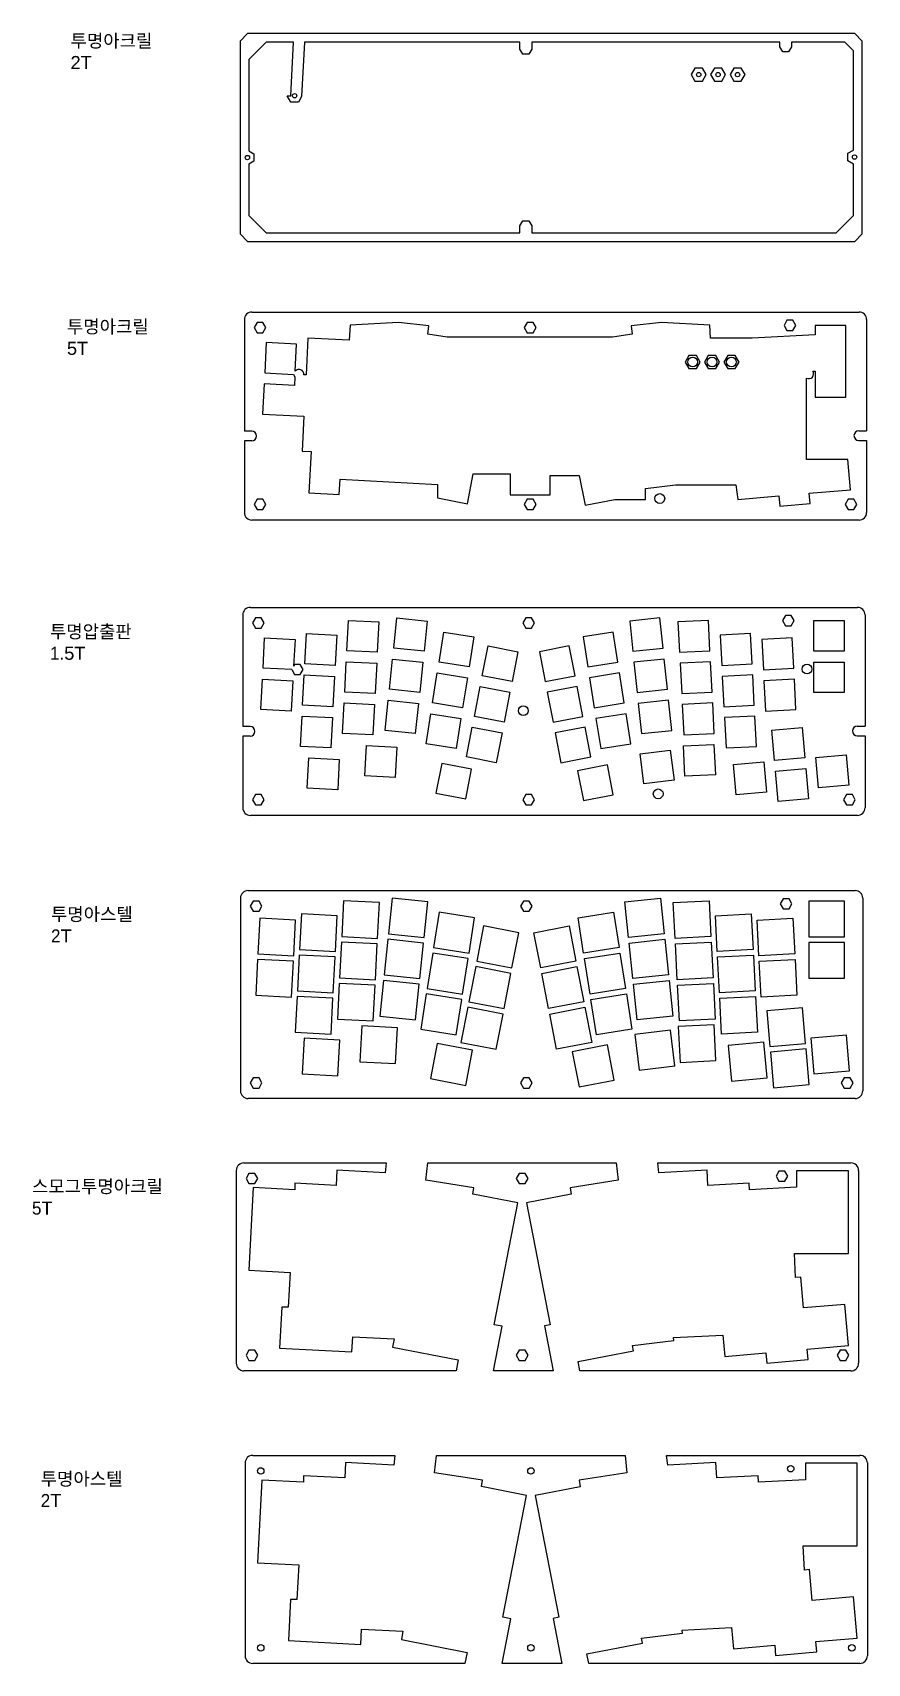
# Model space of a CAD drawing. Header units: millimetres. Extents: x -76 to 308, y 28 to 780.
import ezdxf

# ---------------------------------------------------------------- set-up
doc = ezdxf.new("R2010")
doc.units = ezdxf.units.MM
doc.styles.get("Standard").update_dxf_attribs({"font": 'arial.ttf'})

msp = doc.modelspace()

# ---------------------------------------------------------------- linework, layer by layer
at = {"color": 141, "true_color": 0xadddf7}
for p, q in [((21.63, 647.36), (21.63, 595.99)), ((25.13, 650.86), (304.53, 650.86)), ((308.03, 647.36), (308.03, 596.19)), ((25.01, 595.99), (21.63, 595.99)), ((304.45, 596.19), (308.03, 596.19)), ((21.63, 591.49), (21.63, 558.56)), ((25.01, 591.49), (21.63, 591.49)), ((304.45, 591.69), (308.03, 591.69)), ((308.03, 591.69), (308.03, 558.56)), ((304.53, 555.06), (25.13, 555.06)), ((20.89, 511.35), (20.89, 459.98)), ((24.39, 514.85), (303.79, 514.85)), ((307.29, 511.35), (307.29, 460.18)), ((24.27, 459.98), (20.89, 459.98)), ((303.71, 460.18), (307.29, 460.18)), ((20.89, 455.48), (20.89, 422.55)), ((24.27, 455.48), (20.89, 455.48)), ((303.71, 455.68), (307.29, 455.68)), ((307.29, 455.68), (307.29, 422.55)), ((303.79, 419.05), (24.39, 419.05))]:
    msp.add_line(p, q, dxfattribs=at)
at = {"color": 9, "true_color": 0xafd9aa}
for p, q in [((23.33, 384.41), (302.73, 384.41)), ((19.83, 380.91), (19.83, 292.11)), ((306.23, 380.91), (306.23, 292.11)), ((302.73, 288.61), (23.33, 288.61)), ((17.93, 255.46), (17.93, 166.66)), ((21.43, 258.96), (86.86, 258.96)), ((106.02, 258.96), (192.8, 258.96)), ((211.96, 258.96), (300.83, 258.96)), ((304.33, 255.46), (304.33, 166.66)), ((119.13, 163.16), (21.43, 163.16)), ((163.79, 163.16), (136.26, 163.16)), ((300.83, 163.16), (176.06, 163.16))]:
    msp.add_line(p, q, dxfattribs=at)
at = {"color": 253, "true_color": 0x9898cc}
for p, q in [((21.97, 120.76), (21.97, 31.96)), ((25.47, 124.26), (90.9, 124.26)), ((110.05, 124.26), (196.84, 124.26)), ((215.99, 124.26), (304.87, 124.26)), ((308.37, 120.76), (308.37, 31.96)), ((123.16, 28.46), (25.47, 28.46)), ((167.82, 28.46), (140.3, 28.46)), ((304.87, 28.46), (180.1, 28.46))]:
    msp.add_line(p, q, dxfattribs=at)
at = {"color": 9, "true_color": 0xafd9aa}
for points in [[(19.63, 775.65), (19.63, 686.85), (23.13, 683.35), (302.53, 683.35), (306.03, 686.85), (306.03, 775.65), (302.53, 779.15), (23.13, 779.15), (19.63, 775.65)], [(31.63, 775.15), (23.63, 767.15), (23.63, 725.13), (26.01, 723.76), (26.01, 720.3), (23.63, 718.92), (23.63, 695.35), (31.63, 687.35), (148.49, 687.35), (148.49, 690.54), (149.85, 692.89), (152.57, 692.89), (153.93, 690.54), (153.93, 687.35), (294.03, 687.35), (302.03, 695.35), (302.03, 719.01), (299.45, 720.5), (299.45, 723.96), (302.03, 725.45), (302.03, 771.15), (298.03, 775.15), (273.47, 775.15), (273.47, 773.02), (272.11, 770.67), (269.39, 770.67), (268.03, 773.02), (268.03, 775.15), (153.93, 775.15), (153.93, 771.96), (152.57, 769.6), (149.85, 769.6), (148.49, 771.96), (148.49, 775.15), (49.32, 775.15), (48, 750.08), (46.51, 747.5), (43.05, 747.5), (41.31, 750.5), (42.96, 750.42), (44.26, 775.15), (31.63, 775.15)], [(229.02, 763.23), (227.29, 760.23), (229.02, 757.23), (232.49, 757.23), (234.22, 760.23), (232.49, 763.23)], [(237.95, 763.23), (236.22, 760.23), (237.95, 757.23), (241.41, 757.23), (243.15, 760.23), (241.41, 763.23)], [(246.88, 763.23), (245.15, 760.23), (246.88, 757.23), (250.34, 757.23), (252.07, 760.23), (250.34, 763.23)], [(25.66, 379.58), (24.3, 377.22), (25.66, 374.86), (28.38, 374.86), (29.74, 377.22), (28.38, 379.58)], [(66.44, 363.24), (82.92, 362.38), (83.78, 378.85), (67.31, 379.72)], [(87.95, 364.5), (104.36, 362.77), (106.09, 379.18), (89.68, 380.91)], [(150.05, 379.58), (148.69, 377.22), (150.05, 374.86), (152.77, 374.86), (154.13, 377.22), (152.77, 379.58)], [(214.86, 364.5), (198.45, 362.77), (196.73, 379.18), (213.14, 380.91)], [(236.37, 363.24), (219.9, 362.38), (219.03, 378.85), (235.51, 379.72)], [(269.59, 380.64), (268.23, 378.28), (269.59, 375.93), (272.31, 375.93), (273.67, 378.28), (272.31, 380.64)], [(281.36, 363.03), (297.86, 363.03), (297.86, 379.53), (281.36, 379.53)], [(27.87, 355.23), (44.35, 354.36), (45.21, 370.84), (28.73, 371.7)], [(47.05, 357.23), (63.53, 356.36), (64.39, 372.84), (47.92, 373.7)], [(108.74, 358.14), (125.04, 355.56), (127.62, 371.86), (111.32, 374.44)], [(128.59, 351.9), (144.79, 348.76), (147.93, 364.95), (131.74, 368.1)], [(174.23, 351.9), (158.03, 348.76), (154.88, 364.95), (171.08, 368.1)], [(194.08, 358.14), (177.78, 355.56), (175.2, 371.86), (191.5, 374.44)], [(255.76, 357.23), (239.29, 356.36), (238.42, 372.84), (254.9, 373.7)], [(274.95, 355.23), (258.47, 354.36), (257.6, 370.84), (274.08, 371.7)], [(65.45, 344.22), (81.92, 343.35), (82.79, 359.83), (66.31, 360.69)], [(85.96, 345.55), (102.37, 343.83), (104.1, 360.24), (87.69, 361.96)], [(216.85, 345.55), (200.44, 343.83), (198.72, 360.24), (215.13, 361.96)], [(237.37, 344.22), (220.89, 343.35), (220.03, 359.83), (236.51, 360.69)], [(46.06, 338.2), (62.53, 337.34), (63.4, 353.81), (46.92, 354.68)], [(105.76, 339.33), (122.06, 336.75), (124.64, 353.04), (108.34, 355.63)], [(197.06, 339.33), (180.76, 336.75), (178.18, 353.04), (194.48, 355.63)], [(256.76, 338.2), (240.28, 337.34), (239.42, 353.81), (255.9, 354.68)], [(281.36, 343.98), (297.86, 343.98), (297.86, 360.48), (281.36, 360.48)], [(26.87, 336.2), (43.35, 335.34), (44.22, 351.82), (27.74, 352.68)], [(124.95, 333.2), (141.15, 330.06), (144.3, 346.25), (128.1, 349.4)], [(177.86, 333.2), (161.67, 330.06), (158.52, 346.25), (174.71, 349.4)], [(275.94, 336.2), (259.47, 335.34), (258.6, 351.82), (275.08, 352.68)], [(64.45, 325.19), (80.93, 324.33), (81.79, 340.81), (65.31, 341.67)], [(83.97, 326.6), (100.38, 324.88), (102.11, 341.29), (85.7, 343.01)], [(218.85, 326.6), (202.44, 324.88), (200.71, 341.29), (217.12, 343.01)], [(238.37, 325.19), (221.89, 324.33), (221.03, 340.81), (237.5, 341.67)], [(45.06, 319.18), (61.54, 318.31), (62.4, 334.79), (45.92, 335.65)], [(102.78, 320.51), (119.08, 317.93), (121.66, 334.23), (105.36, 336.81)], [(121.32, 314.5), (137.52, 311.36), (140.67, 327.55), (124.47, 330.7)], [(181.5, 314.5), (165.3, 311.36), (162.15, 327.55), (178.35, 330.7)], [(200.04, 320.51), (183.74, 317.93), (181.16, 334.23), (197.46, 336.81)], [(257.76, 319.18), (241.28, 318.31), (240.42, 334.79), (256.9, 335.65)], [(263.49, 312.57), (279.93, 314), (278.49, 330.44), (262.05, 329)], [(48.22, 299.93), (64.7, 299.07), (65.57, 315.55), (49.09, 316.41)], [(74.76, 305.58), (91.23, 304.71), (92.1, 321.19), (75.62, 322.05)], [(203.34, 301.7), (219.72, 303.71), (217.71, 320.09), (201.33, 318.08)], [(222.18, 305.28), (238.66, 306.14), (237.8, 322.62), (221.32, 321.76)], [(283.72, 299.99), (300.15, 301.43), (298.71, 317.87), (282.28, 316.43)], [(107.29, 297.83), (123.49, 294.68), (126.63, 310.87), (110.44, 314.02)], [(175.65, 293.96), (191.85, 297.11), (188.7, 313.31), (172.5, 310.16)], [(245.76, 296.67), (262.2, 298.11), (260.76, 314.55), (244.32, 313.11)], [(265.15, 293.59), (281.59, 295.03), (280.15, 311.46), (263.72, 310.03)], [(25.66, 298.15), (24.3, 295.79), (25.66, 293.44), (28.38, 293.44), (29.74, 295.79), (28.38, 298.15)], [(150.05, 298.15), (148.69, 295.79), (150.05, 293.44), (152.77, 293.44), (154.13, 295.79), (152.77, 298.15)], [(297.69, 298.15), (296.33, 295.79), (297.69, 293.44), (300.41, 293.44), (301.77, 295.79), (300.41, 298.15)], [(23.76, 254.13), (22.4, 251.77), (23.76, 249.42), (26.48, 249.42), (27.84, 251.77), (26.48, 254.13)], [(148.15, 254.13), (146.79, 251.77), (148.15, 249.42), (150.87, 249.42), (152.23, 251.77), (150.87, 254.13)], [(267.69, 255.19), (266.33, 252.84), (267.69, 250.48), (270.41, 250.48), (271.77, 252.84), (270.41, 255.19)], [(23.76, 172.7), (22.4, 170.35), (23.76, 167.99), (26.48, 167.99), (27.84, 170.35), (26.48, 172.7)], [(148.15, 172.7), (146.79, 170.35), (148.15, 167.99), (150.87, 167.99), (152.23, 170.35), (150.87, 172.7)], [(295.78, 172.7), (294.42, 170.35), (295.78, 167.99), (298.5, 167.99), (299.86, 170.35), (298.5, 172.7)]]:
    msp.add_lwpolyline(points, close=True, dxfattribs=at)
at = {"color": 141, "true_color": 0xadddf7}
for points in [[(25.13, 650.86, 0.414214), (21.63, 647.36)], [(308.03, 647.36, 0.414214), (304.53, 650.86)], [(304.53, 555.06, 0.414214), (308.03, 558.56)], [(24.39, 514.85, 0.414214), (20.89, 511.35)], [(307.29, 511.35, 0.414214), (303.79, 514.85)], [(303.79, 419.05, 0.414214), (307.29, 422.55)]]:
    msp.add_lwpolyline(points, format="xyb", dxfattribs=at)
for points in [[(27.46, 646.03), (26.1, 643.67), (27.46, 641.32), (30.18, 641.32), (31.54, 643.67), (30.18, 646.03)], [(151.84, 646.03), (150.48, 643.67), (151.84, 641.32), (154.56, 641.32), (155.92, 643.67), (154.56, 646.03)], [(271.38, 647.09), (270.02, 644.73), (271.38, 642.38), (274.1, 642.38), (275.46, 644.73), (274.1, 647.09)], [(226.25, 630.81), (224.51, 627.81), (226.25, 624.81), (229.71, 624.81), (231.44, 627.81), (229.71, 630.81)], [(235.17, 630.81), (233.44, 627.81), (235.17, 624.81), (238.64, 624.81), (240.37, 627.81), (238.64, 630.81)], [(244.1, 630.81), (242.37, 627.81), (244.1, 624.81), (247.57, 624.81), (249.3, 627.81), (247.57, 630.81)], [(27.46, 564.6), (26.1, 562.25), (27.46, 559.89), (30.18, 559.89), (31.54, 562.25), (30.18, 564.6)], [(151.84, 564.6), (150.48, 562.25), (151.84, 559.89), (154.56, 559.89), (155.92, 562.25), (154.56, 564.6)], [(299.48, 564.6), (298.12, 562.25), (299.48, 559.89), (302.2, 559.89), (303.56, 562.25), (302.2, 564.6)], [(270.64, 511.08), (269.28, 508.72), (270.64, 506.37), (273.36, 506.37), (274.72, 508.72), (273.36, 511.08)], [(26.72, 510.02), (25.36, 507.66), (26.72, 505.31), (29.44, 505.31), (30.8, 507.66), (29.44, 510.02)], [(69.55, 508.85), (83.53, 508.11), (82.79, 494.13), (68.81, 494.87), (69.55, 508.85)], [(91.85, 509.97), (105.77, 508.51), (104.31, 494.59), (90.38, 496.05), (91.85, 509.97)], [(113.42, 503.45), (127.24, 501.26), (125.05, 487.44), (111.23, 489.63), (113.42, 503.45)], [(151.11, 510.02), (149.75, 507.66), (151.11, 505.31), (153.83, 505.31), (155.19, 507.66), (153.83, 510.02)], [(191.32, 503.45), (177.49, 501.26), (179.68, 487.44), (193.51, 489.63), (191.32, 503.45)], [(212.89, 509.97), (198.97, 508.51), (200.43, 494.59), (214.35, 496.05), (212.89, 509.97)], [(235.19, 508.85), (221.21, 508.11), (221.94, 494.13), (235.92, 494.87), (235.19, 508.85)], [(283.67, 508.72), (297.67, 508.72), (297.67, 494.72), (283.67, 494.72), (283.67, 508.72)], [(50.16, 502.83), (64.14, 502.1), (63.4, 488.12), (49.42, 488.85), (50.16, 502.83)], [(133.78, 497.08), (147.53, 494.41), (144.85, 480.66), (131.11, 483.33), (133.78, 497.08)], [(171.15, 497.08), (157.4, 494.41), (160.08, 480.66), (173.82, 483.33), (171.15, 497.08)], [(254.58, 502.83), (240.6, 502.1), (241.33, 488.12), (255.31, 488.85), (254.58, 502.83)], [(273.76, 500.83), (259.78, 500.1), (260.51, 486.12), (274.49, 486.85), (273.76, 500.83)], [(68.55, 489.82), (82.53, 489.09), (81.8, 475.11), (67.82, 475.84), (68.55, 489.82)], [(89.86, 491.03), (103.78, 489.56), (102.32, 475.64), (88.39, 477.1), (89.86, 491.03)], [(214.88, 491.03), (200.96, 489.56), (202.42, 475.64), (216.34, 477.1), (214.88, 491.03)], [(236.19, 489.82), (222.21, 489.09), (222.94, 475.11), (236.92, 475.84), (236.19, 489.82)], [(283.67, 489.67), (297.67, 489.67), (297.67, 475.67), (283.67, 475.67), (283.67, 489.67)], [(29.98, 481.81), (43.96, 481.07), (43.23, 467.09), (29.24, 467.83), (29.98, 481.81)], [(49.16, 483.81), (63.14, 483.07), (62.41, 469.09), (48.43, 469.83), (49.16, 483.81)], [(110.44, 484.64), (124.26, 482.45), (122.07, 468.62), (108.25, 470.81), (110.44, 484.64)], [(194.3, 484.64), (180.47, 482.45), (182.66, 468.62), (196.49, 470.81), (194.3, 484.64)], [(255.58, 483.81), (241.6, 483.07), (242.33, 469.09), (256.31, 469.83), (255.58, 483.81)], [(274.76, 481.81), (260.78, 481.07), (261.51, 467.09), (275.49, 467.83), (274.76, 481.81)], [(130.15, 478.38), (143.89, 475.71), (141.22, 461.96), (127.48, 464.63), (130.15, 478.38)], [(174.78, 478.38), (161.04, 475.71), (163.71, 461.96), (177.45, 464.63), (174.78, 478.38)], [(67.55, 470.8), (81.53, 470.07), (80.8, 456.09), (66.82, 456.82), (67.55, 470.8)], [(87.87, 472.08), (101.79, 470.62), (100.32, 456.7), (86.4, 458.16), (87.87, 472.08)], [(107.46, 465.82), (121.28, 463.63), (119.09, 449.8), (105.27, 451.99), (107.46, 465.82)], [(197.28, 465.82), (183.45, 463.63), (185.64, 449.8), (199.47, 451.99), (197.28, 465.82)], [(216.87, 472.08), (202.95, 470.62), (204.41, 456.7), (218.33, 458.16), (216.87, 472.08)], [(237.18, 470.8), (223.2, 470.07), (223.94, 456.09), (237.92, 456.82), (237.18, 470.8)], [(48.16, 464.78), (62.14, 464.05), (61.41, 450.07), (47.43, 450.8), (48.16, 464.78)], [(126.51, 459.68), (140.26, 457.01), (137.58, 443.26), (123.84, 445.93), (126.51, 459.68)], [(178.42, 459.68), (164.67, 457.01), (167.35, 443.26), (181.09, 445.93), (178.42, 459.68)], [(256.57, 464.78), (242.59, 464.05), (243.33, 450.07), (257.31, 450.8), (256.57, 464.78)], [(264.47, 458.31), (278.41, 459.53), (279.63, 445.58), (265.69, 444.36), (264.47, 458.31)], [(77.86, 451.18), (91.84, 450.45), (91.11, 436.47), (77.13, 437.2), (77.86, 451.18)], [(223.69, 451.01), (237.67, 451.75), (238.4, 437.77), (224.42, 437.03), (223.69, 451.01)], [(51.33, 445.54), (65.31, 444.81), (64.58, 430.83), (50.59, 431.56), (51.33, 445.54)], [(203.78, 447.43), (217.68, 449.14), (219.39, 435.24), (205.49, 433.53), (203.78, 447.43)], [(246.73, 442.41), (260.68, 443.63), (261.9, 429.69), (247.95, 428.47), (246.73, 442.41)], [(284.69, 445.73), (298.64, 446.95), (299.86, 433.01), (285.91, 431.79), (284.69, 445.73)], [(126.22, 440.33), (112.48, 443), (109.81, 429.26), (123.55, 426.58), (126.22, 440.33)], [(188.77, 442.28), (175.03, 439.61), (177.7, 425.87), (191.44, 428.54), (188.77, 442.28)], [(266.13, 439.33), (280.07, 440.55), (281.29, 426.61), (267.35, 425.38), (266.13, 439.33)], [(26.72, 428.59), (25.36, 426.24), (26.72, 423.88), (29.44, 423.88), (30.8, 426.24), (29.44, 428.59)], [(151.11, 428.59), (149.75, 426.24), (151.11, 423.88), (153.83, 423.88), (155.19, 426.24), (153.83, 428.59)], [(298.74, 428.59), (297.38, 426.24), (298.74, 423.88), (301.46, 423.88), (302.82, 426.24), (301.46, 428.59)]]:
    msp.add_lwpolyline(points, close=True, dxfattribs=at)
for points in [[(200.1, 640.74), (191.13, 639.32), (115.01, 639.32), (106.11, 640.72), (106.51, 644.52), (92.58, 645.98), (70.28, 644.86), (69.92, 637.84), (50.89, 638.84), (50, 621.87), (49.01, 621.92)], [(283.22, 623.66), (284.4, 623.66), (284.4, 611.69), (298.4, 611.69), (298.4, 644.73), (284.4, 644.73), (284.4, 640.37), (255.32, 638.84), (236.24, 638.84), (235.93, 644.86), (213.63, 645.98), (199.7, 644.52), (200.1, 640.74)], [(31.71, 636.84), (30.98, 622.86), (44.21, 622.15), (44.9, 620.97)], [(45.04, 623.64), (45.69, 636.11), (31.71, 636.84)], [(44.9, 620.97), (44.9, 620.97), (44.69, 617.09), (30.71, 617.82), (29.98, 603.84), (49.01, 602.84), (48.17, 586.81), (52.33, 586.6), (51.33, 567.57), (65.31, 566.84), (65.68, 573.85), (110.55, 571.5), (110.55, 565.27), (124.29, 562.6), (126.96, 576.34), (143.95, 576.34), (143.95, 566.6), (162.45, 566.6), (162.45, 575.62), (175.76, 575.62), (178.43, 561.88), (192.18, 564.55), (206.23, 564.55), (206.23, 569.55), (220.12, 571.25), (247.84, 571.25), (248.69, 564.48), (267.67, 566.14), (268.08, 561.4), (282.03, 562.62), (281.61, 567.36), (300.59, 569.02), (299.37, 582.97), (280.37, 582.97), (280.37, 620.38)], [(43.47, 486.16), (30.24, 486.85), (30.97, 500.83), (44.95, 500.1), (44.3, 487.69)], [(43.47, 486.16), (44.74, 483.95), (47.34, 483.95), (48.64, 486.2), (47.34, 488.45), (44.74, 488.45), (44.3, 487.69)]]:
    msp.add_lwpolyline(points, dxfattribs=at)
at = {"color": 9, "true_color": 0xafd9aa}
for points in [[(23.33, 384.41, 0.414214), (19.83, 380.91)], [(306.23, 380.91, 0.414214), (302.73, 384.41)], [(302.73, 288.61, 0.414214), (306.23, 292.11)], [(21.43, 258.96, 0.414214), (17.93, 255.46)], [(304.33, 255.46, 0.414214), (300.83, 258.96)], [(300.83, 163.16, 0.414214), (304.33, 166.66)]]:
    msp.add_lwpolyline(points, format="xyb", dxfattribs=at)
for points in [[(86.86, 258.96), (86.39, 254.45), (64.2, 255.61), (63.83, 248.6), (44.81, 249.6), (44.81, 246.6), (25.63, 247.6), (23.63, 209.55), (42.66, 208.55), (41.82, 192.52), (38.83, 192.52), (37.84, 173.66), (71.15, 171.91), (71.51, 178.92), (90.54, 177.93), (89.87, 174.1), (120.11, 168.22), (119.13, 163.16)], [(136.26, 163.16), (140.26, 183.71), (136.62, 184.41), (147.53, 240.51), (126.71, 244.56), (127.18, 247.47), (105.18, 250.96), (106.02, 258.96)], [(192.8, 258.96), (193.64, 250.96), (171.64, 247.47), (172.11, 244.52), (151.49, 240.51), (162.39, 184.41), (159.76, 183.9), (163.79, 163.16)], [(176.06, 163.16), (175.22, 167.5), (200.79, 172.47), (200.33, 174.83), (219.24, 177.15), (219.08, 178.49), (241.84, 179.69), (242.7, 169.84), (261.68, 171.5), (262.09, 166.76), (281.07, 168.42), (280.65, 173.16), (299.63, 174.82), (297.97, 193.8), (278.99, 192.14), (277.75, 206.38), (275.36, 206.17), (274.78, 217.26), (299.63, 217.26), (299.63, 255.36), (275.78, 255.36), (275.78, 247.73), (254.17, 246.6), (254.01, 249.6), (234.99, 248.6), (234.62, 255.61), (212.43, 254.45), (211.96, 258.96)]]:
    msp.add_lwpolyline(points, dxfattribs=at)
at = {"color": 253, "true_color": 0x9898cc}
for points in [[(25.47, 124.26, 0.414214), (21.97, 120.76)], [(308.37, 120.76, 0.414214), (304.87, 124.26)], [(304.87, 28.46, 0.414214), (308.37, 31.96)]]:
    msp.add_lwpolyline(points, format="xyb", dxfattribs=at)
for points in [[(90.9, 124.26), (90.42, 119.74), (68.23, 120.91), (67.87, 113.89), (48.84, 114.89), (48.84, 111.9), (29.66, 112.89), (27.67, 74.84), (46.69, 73.85), (45.85, 57.82), (42.87, 57.82), (41.88, 38.95), (75.18, 37.21), (75.55, 44.22), (94.57, 43.22), (93.9, 39.39), (124.15, 33.51), (123.16, 28.46)], [(140.3, 28.46), (144.29, 49), (140.66, 49.71), (151.56, 105.81), (130.75, 109.86), (131.21, 112.77), (109.21, 116.25), (110.05, 124.26)], [(196.84, 124.26), (197.68, 116.25), (175.68, 112.77), (176.15, 109.82), (155.52, 105.81), (166.42, 49.71), (163.79, 49.2), (167.82, 28.46)], [(180.1, 28.46), (179.25, 32.8), (204.83, 37.77), (204.37, 40.13), (223.27, 42.45), (223.11, 43.79), (245.87, 44.98), (246.73, 35.14), (265.71, 36.8), (266.13, 32.06), (285.1, 33.72), (284.69, 38.46), (303.67, 40.12), (302.01, 59.1), (283.03, 57.44), (281.78, 71.67), (279.4, 71.46), (278.82, 82.56), (303.67, 82.56), (303.67, 120.66), (279.82, 120.66), (279.82, 113.03), (258.2, 111.9), (258.05, 114.89), (239.02, 113.89), (238.65, 120.91), (216.46, 119.74), (215.99, 124.26)]]:
    msp.add_lwpolyline(points, dxfattribs=at)
at = {"color": 9, "true_color": 0xafd9aa}
for centre in [(230.75, 760.23), (239.68, 760.23), (248.61, 760.23), (44.78, 750.5), (23.01, 722.03), (302.45, 722.23)]:
    msp.add_circle(centre, 1, dxfattribs=at)
at = {"color": 141, "true_color": 0xadddf7}
for centre in [(227.98, 627.81), (236.91, 627.81), (245.83, 627.81), (212.83, 564.96), (280.61, 486.4), (149.99, 467.24), (212.09, 428.95)]:
    msp.add_circle(centre, 2.25, dxfattribs=at)
at = {"color": 253, "true_color": 0x9898cc}
for centre in [(29.15, 117.07), (153.54, 117.07), (273.08, 118.13), (29.15, 35.64), (153.54, 35.64), (301.18, 35.64)]:
    msp.add_circle(centre, 1.5, dxfattribs=at)
at = {"color": 141, "true_color": 0xadddf7}
for centre, radius, start, end in [((46.78, 622.21), 2.25, 352.53466, 140.64271), ((281.35, 622.41), 2.25, 244.21923, 33.65849), ((25.01, 593.74), 2.25, 270, 90), ((304.45, 593.94), 2.25, 90, 270), ((25.13, 558.56), 3.5, 180, 270), ((24.27, 457.73), 2.25, 270, 90), ((303.71, 457.93), 2.25, 90, 270), ((24.39, 422.55), 3.5, 180, 270)]:
    msp.add_arc(centre, radius, start, end, dxfattribs=at)
at = {"color": 9, "true_color": 0xafd9aa}
for centre in [(23.33, 292.11), (21.43, 166.66)]:
    msp.add_arc(centre, 3.5, 180, 270, dxfattribs=at)
at = {"color": 253, "true_color": 0x9898cc}
msp.add_arc((25.47, 31.96), 3.5, 180, 270, dxfattribs=at)

# ---------------------------------------------------------------- texts
at = {"color": 253, "true_color": 0x9898cc, "insert": (-58.37, 778.79), "char_height": 6, "width": 68.4339, "attachment_point": 1}
msp.add_mtext('{\\fGulim|b0|i0|c129|p50;투명아크릴\\P}2T', dxfattribs=at)
at = {"color": 141, "true_color": 0xadddf7, "insert": (-60.03, 647.14), "char_height": 6, "width": 72.3717, "attachment_point": 1}
msp.add_mtext('{\\fGulim|b0|i0|c129|p50;투명아크릴\\P}5T', dxfattribs=at)
at = {"color": 9, "true_color": 0xafd9aa, "char_height": 6, "width": 72.3717, "attachment_point": 1}
for s, insert in [('{\\fGulim|b0|i0|c129|p50;투명압출판\\P1.}5T', (-67.83, 506.7)), ('{\\fGulim|b0|i0|c129|p50;투명아스텔\\P2}T', (-67.37, 376.51)), ('{\\fGulim|b0|i0|c129|p50;스모그투명아크릴\\P5}T', (-76.13, 251.15)), ('{\\fGulim|b0|i0|c129|p50;투명아스텔\\P2}T', (-72.1, 116.45))]:
    msp.add_mtext(s, dxfattribs=dict(at, insert=insert))

doc.saveas('drawing.dxf')
